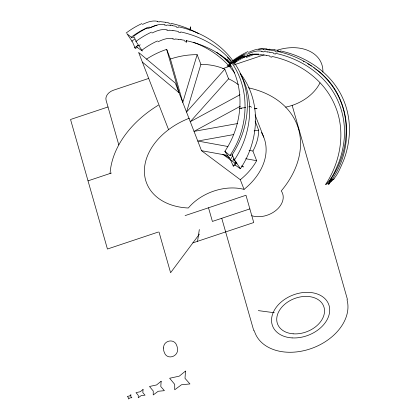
<?xml version="1.0" encoding="UTF-8"?>
<svg xmlns="http://www.w3.org/2000/svg" width="420" height="420" viewBox="0 0 420 420"><rect width="100%" height="100%" fill="white"/><g stroke="black" fill="none" stroke-linecap="round" stroke-linejoin="round"><path stroke-width="0.63" d="M197.552 241.316L199.322 229.525M186.559 40.535L186.149 42.357L186.722 40.619M189.861 30.25L190.722 26.828L189.761 29.768M170.431 59.021A62.905 45.019 -21.2 0 1 197.138 54.674L182.789 102.412L170.431 59.021L166.682 49.366A62.905 45.019 -21.2 0 0 146.491 59.162M197.138 54.674L200.886 64.328L186.533 112.067L224.831 69.174L228.575 78.829A62.905 45.019 -21.2 0 1 238.261 84.667M235.904 161.774L233.263 166.157L230.459 159.563L224.868 151.326C242.949 124.472 246.194 86.562 227.062 59.362M330.871 179.151L328.23 183.535L325.668 184.385C340.751 161.474 346.033 131.093 334.945 105.43C324.203 79.558 298.835 62.097 271.966 56.438M331.369 179.954L328.729 184.338L328.23 183.535M232.738 155.815L230.459 159.563M236.623 162.524L235.095 165.018L233.263 166.157M233.972 158.55L232.822 160.414M331.984 179.907L328.729 184.338M224.868 151.326L229.96 155.526C249.727 126.604 251.249 84.483 227.446 57.346M229.96 155.526L232.155 154.749C247.233 131.838 252.515 101.456 241.427 75.794C230.685 49.922 205.322 32.461 178.447 26.796M240.093 73.28C261.739 100.527 259.376 140.71 240.387 168.693L234.481 159.884C250.814 135.287 255.413 101.761 241.043 75.201M325.668 184.385C332.315 179.104 335.181 170.588 338.583 163.049C341.129 156.497 342.836 149.625 343.781 142.663C345.644 129.077 343.917 114.975 338.557 102.338C327.815 76.466 302.447 59.005 275.572 53.34M329.28 181.293C346.006 158.519 351.535 126.735 340.247 100.359C329.506 74.492 304.138 57.026 277.268 51.366M330.976 179.314L331.663 180.012C355.856 146.013 350.999 93.56 315.625 69.032M330.829 181.771C337.349 176.521 340.169 168.095 343.534 160.645C346.08 154.093 347.786 147.226 348.731 140.264C350.595 126.677 348.868 112.576 343.507 99.934C332.766 74.067 307.398 56.6 280.523 50.941M199.447 234.066L170.599 272.727L159.043 232.155M232.176 62.654L227.719 66.738L230.276 65.888L230.774 66.691M228.575 78.829L190.276 121.721L239.999 94.731M234.334 62.89L236.276 61.241L233.709 62.365M240.314 106.244L194.024 131.376L237.589 123.543M142.417 24.46C147.131 22.234 152.308 20.107 157.616 21.341M147.509 28.66L155.673 25.568M149.704 27.883C154.413 25.652 159.595 23.53 164.897 24.759M152.029 33.017C156.744 30.786 161.921 28.665 167.228 29.899M157.936 41.827C162.645 39.601 167.827 37.474 173.129 38.708M248.519 52.448C253.234 50.221 258.41 48.095 263.718 49.329M246.829 54.427C251.543 52.196 256.72 50.075 262.028 51.303M243.217 57.519C247.931 55.293 253.108 53.167 258.416 54.401M245.779 56.669L251.186 54.411M246.278 57.472L253.748 54.553L258.641 54.044M331.663 180.012L334.231 178.889M148.68 78.44L113.484 90.206A9.886 7.077 -21.2 0 0 106.061 100.149L118.808 144.895M108.003 106.969L70.544 119.485L107.441 249.029L158.408 231.998M222.742 68.628L229.588 66.339M235.184 64.47L263.802 54.904M88.022 180.852L111.431 173.024M298.557 129.161L298.909 129.045M185.099 215.612L245.973 195.269L253.743 222.542L192.869 242.881M249.858 208.903L212.399 221.424L208.514 207.785M251.869 54.175L252.562 53.949M248.777 106.89L250.561 106.355L251.428 107.326M258.562 49.308L262.736 48.562L266.973 48.904M233.646 134.584L197.768 141.031L227.903 146.501M254.147 130.898L258.631 130.09L255.124 121.039M156.371 25.421L157.064 25.31M245.742 107.567L239.489 108.287L241.794 108.764M254.515 108.833L257.082 108.554L254.762 108.224M159.747 21.604L163.312 22.008A71.195 66.208 33.6 0 1 165.459 22.26M167.029 25.021L170.594 25.431M169.36 30.156L172.924 30.566M269.11 49.166L272.675 49.576A71.195 66.208 33.6 0 1 274.822 49.828M175.261 38.971L178.826 39.375M265.85 49.591L269.414 50.001M264.159 51.566L267.724 51.975M260.547 54.658L264.112 55.067M258.316 310.616L274.302 312.737M165.454 22.307L169.024 22.937M172.736 25.73L176.305 26.36M274.817 49.875L278.387 50.5M269.866 52.274L273.436 52.904M180.973 39.674L184.543 40.304M266.254 55.367L269.824 55.996M249.06 150.344L252.908 151.042L256.651 160.697A62.905 45.019 -21.2 0 1 240.308 179.723L244.052 189.378A44.483 31.836 -21.2 0 0 188.307 208.005A62.905 45.019 -21.2 0 1 144.391 170.594A62.905 45.019 -21.2 0 1 189.404 118.198M168.567 129.659L138.611 52.421L175.297 83.102L201.511 150.685L227.803 155.458M245.753 158.718L256.651 160.697M178.637 31.495L175.066 30.865A71.195 66.208 33.6 0 0 172.924 30.518M275.126 50.93L271.556 50.3A71.195 66.208 33.6 0 0 269.419 49.954M171.166 23.378C180.7 25.436 189.919 28.938 198.476 33.611M180.773 31.931C201.726 36.488 221.65 47.707 234.617 65.032M186.679 40.745C203.238 44.41 219.151 52.017 231.499 63.777M236.922 163.401L234.586 162.871L222.794 154.313L229.43 157.757M193.567 42.352C209.832 48.31 224.59 58.832 234.649 73.028M303.34 61.262L303.986 61.598M241.799 166.078L243.422 166.971L241.862 165.905M307.802 63.751L309.046 64.507M309.661 64.895L310.275 65.284M310.884 65.683L311.493 66.082M235.095 165.018L240.387 168.693M216.715 52.322L224.081 58.165L230.223 64.166M313.877 67.741L314.465 68.166M201.511 150.685L240.308 179.723M142.354 62.076L179.041 92.757L166.682 49.366M233.221 159.621L235.636 161.637M225.109 58.191L230.165 64.155M240.371 73.957L240.707 74.576M232.155 154.749L234.481 159.884M255.055 114.791L263.718 137.12M292.168 105.394L347.456 299.497L346.983 299.654A48.925 35.018 -21.2 0 1 310.238 348.889A48.925 35.018 -21.2 0 1 254.273 330.635L253.806 330.792L221.76 218.295M200.886 64.328A62.905 45.019 -21.2 0 1 224.831 69.174M258.631 130.09A62.905 45.019 -21.2 0 1 252.908 151.042M261.382 132.478A62.905 45.019 -21.2 0 1 244.052 189.378M277.226 50.19A39.848 28.518 -21.2 0 1 322.875 72.119M319.982 82.887A39.848 28.518 -21.2 0 1 285.663 107.132M251.8 215.722A20.968 15.005 -21.2 0 0 276.266 210.152A20.968 15.005 -21.2 0 0 281.258 190.922A98.474 70.476 -21.2 0 0 248.456 87.827M110.087 173.476A98.474 70.476 -21.2 0 1 158.351 105.178M138.616 45.854A62.874 39.328 -22.3 0 1 140.228 44.782M131.219 37.233A62.874 45.281 -21 0 1 147.031 27.762M133.413 36.451A62.874 45.281 -21 0 1 149.226 26.985M135.744 41.585A62.874 45.281 -21 0 1 151.552 32.12M141.645 50.4A62.874 45.281 -21 0 1 157.458 40.929M136.353 46.72A62.874 45.281 -21 0 1 138.101 45.423M134.521 47.864A62.874 45.281 -21 0 1 138.065 45.313M131.722 41.27A62.874 45.281 -21 0 1 134.657 39.134M126.131 33.033A62.874 45.281 -21 0 1 141.939 23.562M232.922 61.714A62.874 45.281 -21 0 1 243.395 54.931M230.543 62.995A62.874 45.281 -21 0 1 231.121 62.559M232.88 61.278A62.874 45.281 -21 0 1 246.351 53.529M226.931 66.087A62.874 45.281 -21 0 1 230.47 63.535M232.932 61.929A62.874 45.281 -21 0 1 242.739 56.621M229.488 65.237A62.874 45.281 -21 0 1 230.066 64.801M233.641 62.276A62.874 45.281 -21 0 1 245.301 55.771M229.987 66.04A62.874 45.281 -21 0 1 230.564 65.604M234.134 63.079A62.874 45.281 -21 0 1 245.8 56.574M235.494 60.596A62.874 45.281 -21 0 1 237.83 58.873M232.811 60.585A62.874 45.281 -21 0 1 248.042 51.555M265.571 49.922A38.902 12.458 1.9 0 1 263.382 49.649M275.095 51.639A80.729 54.416 18.4 0 1 277.205 52.075M263.881 51.896A38.902 12.458 1.9 0 1 261.692 51.623M267.724 51.928A71.195 66.208 33.6 0 1 269.871 52.227M273.404 53.618A80.729 54.416 18.4 0 1 275.515 54.054M260.269 54.989A38.902 12.458 1.9 0 1 258.079 54.715M264.117 55.02A71.195 66.208 33.6 0 1 266.259 55.319M269.792 56.711A80.729 54.416 18.4 0 1 271.903 57.146M233.247 62.606A62.874 45.281 -21 0 1 244.535 55.645M268.832 49.497A38.902 12.458 1.9 0 1 266.642 49.224M278.35 51.214A80.729 54.416 18.4 0 1 280.466 51.65M166.751 25.352A38.902 12.458 1.9 0 1 164.561 25.079M170.599 25.384A71.195 66.208 33.6 0 1 172.741 25.683M176.274 27.074A80.729 54.416 18.4 0 1 178.385 27.51M169.082 30.487A38.902 12.458 1.9 0 1 166.892 30.214M178.605 32.209A80.729 54.416 18.4 0 1 180.716 32.645M174.983 39.296A38.902 12.458 1.9 0 1 172.793 39.023M178.831 39.328A71.195 66.208 33.6 0 1 180.973 39.627M184.506 41.018A80.729 54.416 18.4 0 1 186.617 41.454M159.469 21.929A38.902 12.458 1.9 0 1 157.279 21.656M168.992 23.651A80.729 54.416 18.4 0 1 171.103 24.087M163.59 347.981L163.606 349.561A18.286 13.088 -21.2 0 0 164.33 352.438C167.071 360.764 179.235 356.365 177.398 348.296A18.286 13.088 -21.2 0 0 176.673 345.424C174.363 338.021 163.207 340.436 163.59 347.981M130.872 394.847L130.762 396.459L131.854 397.703L129.974 397.887L128.473 399L128.473 397.803L127.349 396.438L129.486 395.971L130.872 394.847M143.057 389.466L142.837 392.679L145.026 395.173L141.267 395.54L138.264 397.766L138.264 395.367L136.012 392.647L140.291 391.713L143.057 389.466M161.149 381.234L160.786 386.547L164.399 390.668L158.193 391.272L153.232 394.947L153.227 390.989L149.504 386.489L156.576 384.946L161.149 381.234M185.504 371.091L185.01 378.326L189.934 383.943L181.477 384.762L174.72 389.77L174.715 384.374L169.649 378.252L179.277 376.147L185.504 371.091M137.141 47.371L135.308 48.51L132.505 41.921L126.919 33.679L132.006 37.879L134.201 37.102L136.531 42.236L142.433 51.046L137.141 47.371M293.129 333.816A24.712 17.687 -21.2 0 0 324.041 307.319A24.712 17.687 -21.2 0 0 284.718 304.295A24.712 17.687 -21.2 0 0 293.129 333.816M292.12 337.901A30.061 21.514 -21.2 0 0 328.97 305.161A30.061 21.514 -21.2 0 0 280.791 302.363A30.061 21.514 -21.2 0 0 292.12 337.901"/></g></svg>
